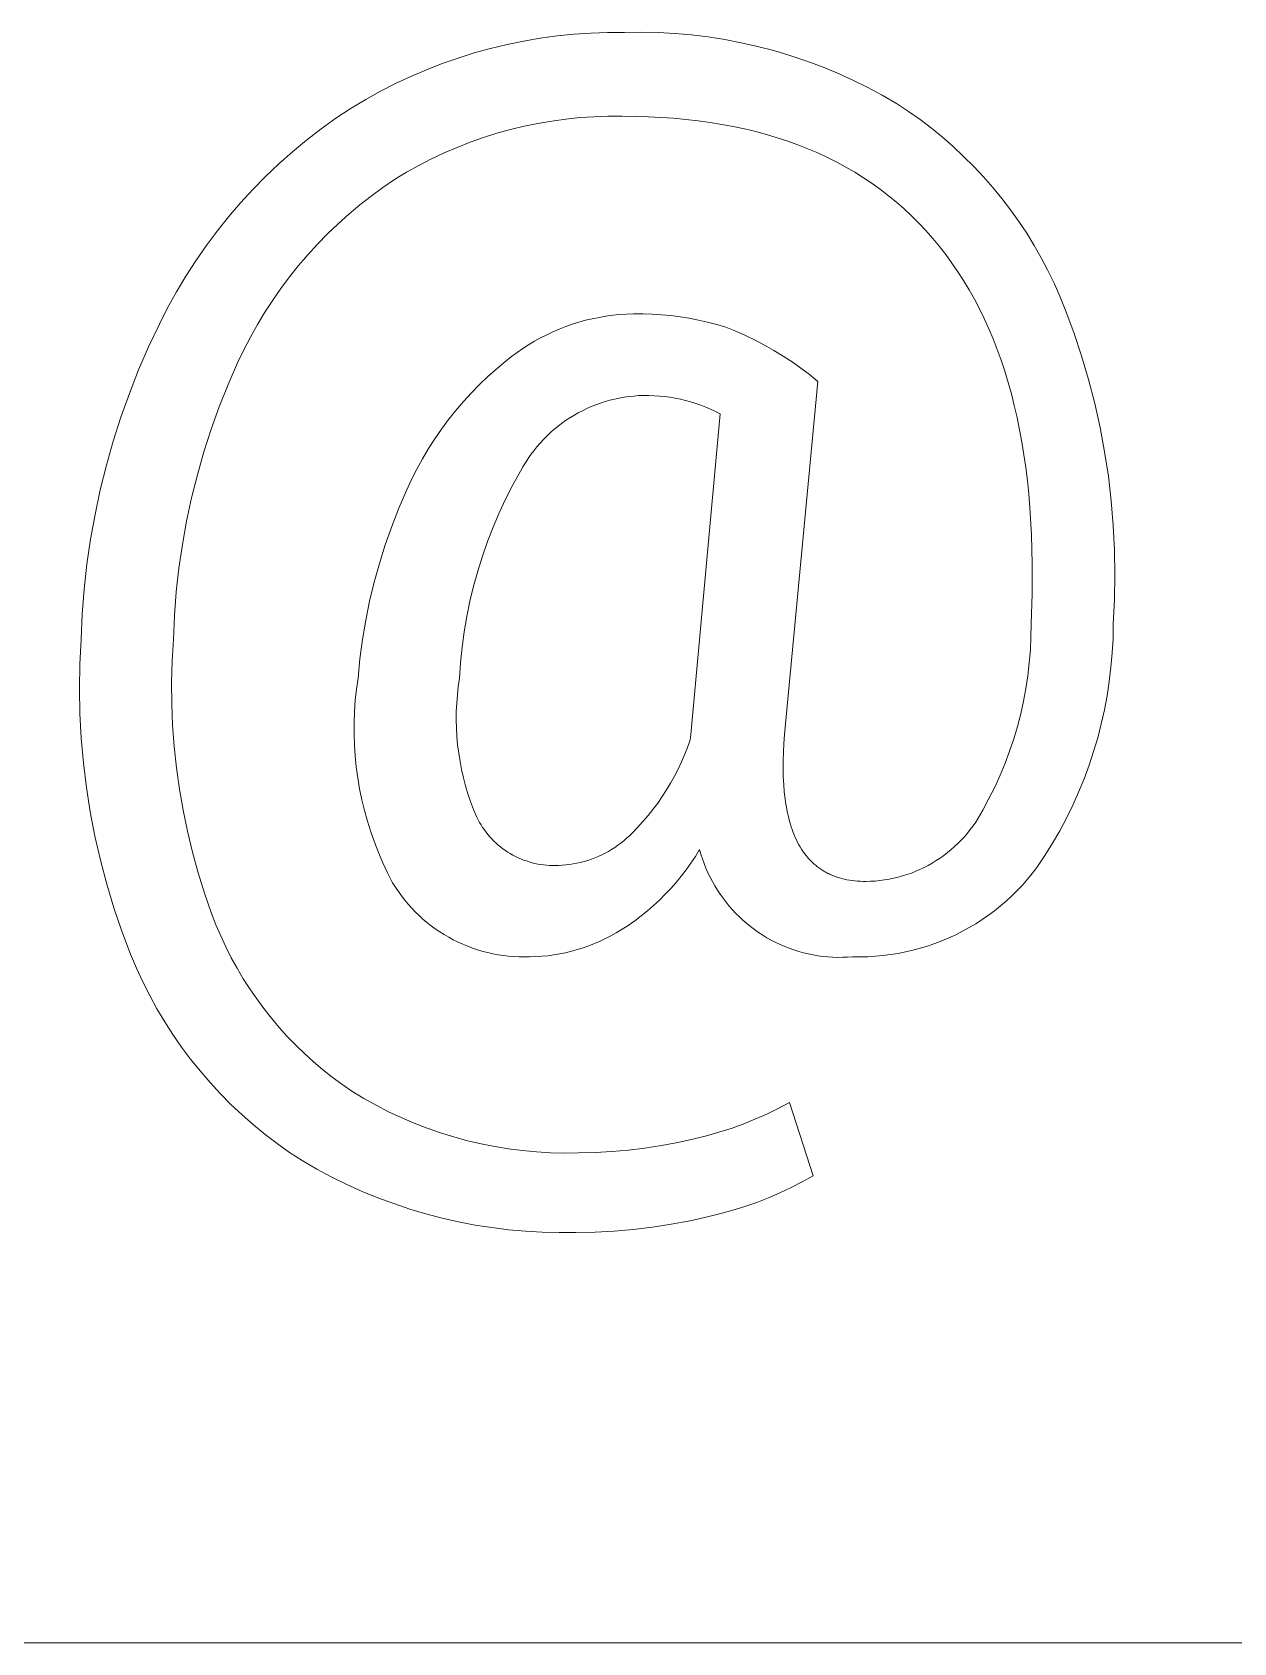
# Model space of a CAD drawing. Header units: millimetres. Extents: x 373 to 3451, y -552 to 1598.
# Drawn here: x 2539.7 to 2577.5, y -379.9 to -329.3 of the extents above; entities that cross this region are included whole.
import ezdxf

# ---------------------------------------------------------------- set-up
doc = ezdxf.new("R2010")
doc.units = ezdxf.units.MM
doc.header["$MEASUREMENT"] = 0
doc.layers.add('Domyślny', color=7, linetype='Continuous', true_color=0x000000)

msp = doc.modelspace()

# ---------------------------------------------------------------- linework, layer by layer
at = {"layer": 'Domyślny', "color": 18, "lineweight": 15, "true_color": 0x000000}
for p, q in [((2555.671, -329.458), (2556.198, -329.385)), ((2556.198, -329.385), (2556.726, -329.331)), ((2556.726, -329.331), (2557.256, -329.294)), ((2557.256, -329.294), (2557.787, -329.276)), ((2557.787, -329.276), (2558.319, -329.275)), ((2558.319, -329.275), (2558.845, -329.268)), ((2558.845, -329.268), (2559.372, -329.279)), ((2559.372, -329.279), (2559.898, -329.308)), ((2559.898, -329.308), (2560.423, -329.354)), ((2560.423, -329.354), (2560.945, -329.418)), ((2560.945, -329.418), (2561.466, -329.499)), ((2553.091, -330.08), (2553.598, -329.921)), ((2553.598, -329.921), (2554.11, -329.779)), ((2554.11, -329.779), (2554.627, -329.654)), ((2554.627, -329.654), (2555.147, -329.547)), ((2555.147, -329.547), (2555.671, -329.458)), ((2561.466, -329.499), (2561.983, -329.598)), ((2561.983, -329.598), (2562.497, -329.714)), ((2562.497, -329.714), (2563.007, -329.847)), ((2563.007, -329.847), (2563.512, -329.998)), ((2551.606, -330.657), (2552.095, -330.448)), ((2552.095, -330.448), (2552.59, -330.255)), ((2552.59, -330.255), (2553.091, -330.08)), ((2563.512, -329.998), (2564.011, -330.165)), ((2564.011, -330.165), (2564.505, -330.348)), ((2564.505, -330.348), (2564.992, -330.549)), ((2550.651, -331.123), (2551.125, -330.882)), ((2551.125, -330.882), (2551.606, -330.657)), ((2564.992, -330.549), (2565.472, -330.765)), ((2565.472, -330.765), (2565.945, -330.997)), ((2549.73, -331.652), (2550.186, -331.38)), ((2550.186, -331.38), (2550.651, -331.123)), ((2565.945, -330.997), (2566.41, -331.245)), ((2566.41, -331.245), (2566.866, -331.509)), ((2548.786, -332.306), (2549.252, -331.971)), ((2549.252, -331.971), (2549.73, -331.652)), ((2556.911, -331.953), (2556.471, -331.998)), ((2557.352, -331.923), (2556.911, -331.953)), ((2557.794, -331.908), (2557.352, -331.923)), ((2558.237, -331.908), (2557.794, -331.908)), ((2558.652, -331.912), (2558.237, -331.908)), ((2559.061, -331.924), (2558.652, -331.912)), ((2559.463, -331.944), (2559.061, -331.924)), ((2559.858, -331.972), (2559.463, -331.944)), ((2560.247, -332.008), (2559.858, -331.972)), ((2566.866, -331.509), (2567.239, -331.755)), ((2567.239, -331.755), (2567.604, -332.015)), ((2548.331, -332.657), (2548.786, -332.306)), ((2554.308, -332.445), (2553.886, -332.578)), ((2554.734, -332.326), (2554.308, -332.445)), ((2555.164, -332.222), (2554.734, -332.326)), ((2555.597, -332.133), (2555.164, -332.222)), ((2556.033, -332.058), (2555.597, -332.133)), ((2556.471, -331.998), (2556.033, -332.058)), ((2560.629, -332.052), (2560.247, -332.008)), ((2561.004, -332.104), (2560.629, -332.052)), ((2561.373, -332.164), (2561.004, -332.104)), ((2561.735, -332.232), (2561.373, -332.164)), ((2562.09, -332.308), (2561.735, -332.232)), ((2562.438, -332.392), (2562.09, -332.308)), ((2562.78, -332.484), (2562.438, -332.392)), ((2567.604, -332.015), (2567.96, -332.286)), ((2567.96, -332.286), (2568.307, -332.568)), ((2547.889, -333.023), (2548.331, -332.657)), ((2553.057, -332.886), (2552.651, -333.061)), ((2553.469, -332.725), (2553.057, -332.886)), ((2553.886, -332.578), (2553.469, -332.725)), ((2563.115, -332.583), (2562.78, -332.484)), ((2563.443, -332.691), (2563.115, -332.583)), ((2563.765, -332.807), (2563.443, -332.691)), ((2564.08, -332.931), (2563.765, -332.807)), ((2564.388, -333.063), (2564.08, -332.931)), ((2568.307, -332.568), (2568.644, -332.863)), ((2568.644, -332.863), (2568.971, -333.168)), ((2547.043, -333.799), (2547.459, -333.404)), ((2547.459, -333.404), (2547.889, -333.023)), ((2551.858, -333.453), (2551.472, -333.668)), ((2552.251, -333.25), (2551.858, -333.453)), ((2552.651, -333.061), (2552.251, -333.25)), ((2564.689, -333.202), (2564.388, -333.063)), ((2564.984, -333.35), (2564.689, -333.202)), ((2565.272, -333.506), (2564.984, -333.35)), ((2568.971, -333.168), (2569.288, -333.484)), ((2569.288, -333.484), (2569.594, -333.81)), ((2546.64, -334.208), (2547.043, -333.799)), ((2551.093, -333.897), (2550.72, -334.151)), ((2551.472, -333.668), (2551.093, -333.897)), ((2565.554, -333.67), (2565.272, -333.506)), ((2565.829, -333.841), (2565.554, -333.67)), ((2566.097, -334.021), (2565.829, -333.841)), ((2569.594, -333.81), (2569.889, -334.147)), ((2546.251, -334.631), (2546.64, -334.208)), ((2550.355, -334.418), (2549.999, -334.697)), ((2550.72, -334.151), (2550.355, -334.418)), ((2566.358, -334.209), (2566.097, -334.021)), ((2566.613, -334.404), (2566.358, -334.209)), ((2566.861, -334.608), (2566.613, -334.404)), ((2569.889, -334.147), (2570.173, -334.493)), ((2570.173, -334.493), (2570.445, -334.848)), ((2545.877, -335.067), (2546.251, -334.631)), ((2549.653, -334.987), (2549.317, -335.289)), ((2549.999, -334.697), (2549.653, -334.987)), ((2567.102, -334.82), (2566.861, -334.608)), ((2567.337, -335.039), (2567.102, -334.82)), ((2570.445, -334.848), (2570.704, -335.213)), ((2545.175, -335.975), (2545.518, -335.515)), ((2545.518, -335.515), (2545.877, -335.067)), ((2549.317, -335.289), (2548.99, -335.601)), ((2567.565, -335.267), (2567.337, -335.039)), ((2567.786, -335.503), (2567.565, -335.267)), ((2568.001, -335.746), (2567.786, -335.503)), ((2570.704, -335.213), (2570.952, -335.585)), ((2544.848, -336.447), (2545.175, -335.975)), ((2548.674, -335.924), (2548.369, -336.258)), ((2548.99, -335.601), (2548.674, -335.924)), ((2568.209, -335.998), (2568.001, -335.746)), ((2568.41, -336.256), (2568.209, -335.998)), ((2570.952, -335.585), (2571.187, -335.966)), ((2571.187, -335.966), (2571.409, -336.355)), ((2544.536, -336.93), (2544.848, -336.447)), ((2548.369, -336.258), (2548.075, -336.601)), ((2568.604, -336.522), (2568.41, -336.256)), ((2568.79, -336.794), (2568.604, -336.522)), ((2571.409, -336.355), (2571.618, -336.75)), ((2544.242, -337.422), (2544.536, -336.93)), ((2547.793, -336.954), (2547.523, -337.316)), ((2548.075, -336.601), (2547.793, -336.954)), ((2568.97, -337.074), (2568.79, -336.794)), ((2571.618, -336.75), (2571.814, -337.153)), ((2543.964, -337.925), (2544.242, -337.422)), ((2547.523, -337.316), (2547.264, -337.686)), ((2569.142, -337.362), (2568.97, -337.074)), ((2569.307, -337.656), (2569.142, -337.362)), ((2571.814, -337.153), (2571.996, -337.561)), ((2543.704, -338.437), (2543.964, -337.925)), ((2547.264, -337.686), (2547.018, -338.065)), ((2569.465, -337.958), (2569.307, -337.656)), ((2569.616, -338.267), (2569.465, -337.958)), ((2571.996, -337.561), (2572.165, -337.976)), ((2572.165, -337.976), (2572.433, -338.704)), ((2543.366, -339.153), (2543.704, -338.437)), ((2546.785, -338.452), (2546.565, -338.847)), ((2547.018, -338.065), (2546.785, -338.452)), ((2556.268, -338.594), (2556.471, -338.516)), ((2556.471, -338.516), (2556.676, -338.444)), ((2556.676, -338.444), (2556.883, -338.379)), ((2556.883, -338.379), (2557.092, -338.321)), ((2557.092, -338.321), (2557.303, -338.271)), ((2557.303, -338.271), (2557.516, -338.227)), ((2557.516, -338.227), (2557.73, -338.191)), ((2557.73, -338.191), (2557.945, -338.162)), ((2557.945, -338.162), (2558.162, -338.141)), ((2558.162, -338.141), (2558.378, -338.126)), ((2558.378, -338.126), (2558.595, -338.119)), ((2558.595, -338.119), (2558.89, -338.119)), ((2558.89, -338.119), (2559.184, -338.127)), ((2559.184, -338.127), (2559.478, -338.146)), ((2559.478, -338.146), (2559.771, -338.174)), ((2559.771, -338.174), (2560.063, -338.211)), ((2560.063, -338.211), (2560.353, -338.258)), ((2560.353, -338.258), (2560.642, -338.314)), ((2560.642, -338.314), (2560.929, -338.38)), ((2560.929, -338.38), (2561.214, -338.455)), ((2561.214, -338.455), (2561.496, -338.539)), ((2561.496, -338.539), (2561.809, -338.665)), ((2569.759, -338.584), (2569.616, -338.267)), ((2546.565, -338.847), (2546.357, -339.248)), ((2555.302, -339.088), (2555.489, -338.976)), ((2555.489, -338.976), (2555.679, -338.871)), ((2555.679, -338.871), (2555.872, -338.772)), ((2555.872, -338.772), (2556.069, -338.68)), ((2556.069, -338.68), (2556.268, -338.594)), ((2561.809, -338.665), (2562.117, -338.8)), ((2562.117, -338.8), (2562.421, -338.946)), ((2562.421, -338.946), (2562.719, -339.102)), ((2569.896, -338.907), (2569.759, -338.584)), ((2570.025, -339.238), (2569.896, -338.907)), ((2572.433, -338.704), (2572.677, -339.44)), ((2543.052, -339.879), (2543.366, -339.153)), ((2546.357, -339.248), (2546.163, -339.657)), ((2554.598, -339.595), (2554.768, -339.459)), ((2554.768, -339.459), (2554.942, -339.329)), ((2554.942, -339.329), (2555.12, -339.205)), ((2555.12, -339.205), (2555.302, -339.088)), ((2562.719, -339.102), (2563.012, -339.268)), ((2563.012, -339.268), (2563.3, -339.444)), ((2563.3, -339.444), (2563.581, -339.629)), ((2570.147, -339.576), (2570.025, -339.238)), ((2572.677, -339.44), (2572.896, -340.184)), ((2542.762, -340.616), (2543.052, -339.879)), ((2546.163, -339.657), (2545.864, -340.342)), ((2554.036, -340.076), (2554.313, -339.831)), ((2554.313, -339.831), (2554.598, -339.595)), ((2563.581, -339.629), (2563.856, -339.824)), ((2563.856, -339.824), (2564.125, -340.028)), ((2564.125, -340.028), (2564.386, -340.241)), ((2570.262, -339.922), (2570.147, -339.576)), ((2570.369, -340.275), (2570.262, -339.922)), ((2545.864, -340.342), (2545.587, -341.038)), ((2553.508, -340.595), (2553.768, -340.331)), ((2553.768, -340.331), (2554.036, -340.076)), ((2564.386, -340.241), (2563.34, -351.33)), ((2570.47, -340.634), (2570.369, -340.275)), ((2572.896, -340.184), (2573.089, -340.935)), ((2542.496, -341.361), (2542.762, -340.616)), ((2545.587, -341.038), (2545.334, -341.742)), ((2553.018, -341.15), (2553.258, -340.868)), ((2553.258, -340.868), (2553.508, -340.595)), ((2557.272, -341.032), (2557.132, -341.094)), ((2557.415, -340.975), (2557.272, -341.032)), ((2557.559, -340.923), (2557.415, -340.975)), ((2557.705, -340.875), (2557.559, -340.923)), ((2557.853, -340.833), (2557.705, -340.875)), ((2558.001, -340.796), (2557.853, -340.833)), ((2558.151, -340.764), (2558.001, -340.796)), ((2558.302, -340.737), (2558.151, -340.764)), ((2558.454, -340.715), (2558.302, -340.737)), ((2558.607, -340.699), (2558.454, -340.715)), ((2558.76, -340.688), (2558.607, -340.699)), ((2558.913, -340.681), (2558.76, -340.688)), ((2559.08, -340.682), (2558.913, -340.681)), ((2559.246, -340.689), (2559.08, -340.682)), ((2559.413, -340.7), (2559.246, -340.689)), ((2559.578, -340.717), (2559.413, -340.7)), ((2559.744, -340.74), (2559.578, -340.717)), ((2559.908, -340.768), (2559.744, -340.74)), ((2560.071, -340.801), (2559.908, -340.768)), ((2560.234, -340.84), (2560.071, -340.801)), ((2560.394, -340.884), (2560.234, -340.84)), ((2560.554, -340.933), (2560.394, -340.884)), ((2560.711, -340.987), (2560.554, -340.933)), ((2560.867, -341.047), (2560.711, -340.987)), ((2561.021, -341.111), (2560.867, -341.047)), ((2570.563, -341.002), (2570.47, -340.634)), ((2570.65, -341.376), (2570.563, -341.002)), ((2573.089, -340.935), (2573.258, -341.693)), ((2542.255, -342.115), (2542.496, -341.361)), ((2552.567, -341.737), (2552.788, -341.439)), ((2552.788, -341.439), (2553.018, -341.15)), ((2556.341, -341.562), (2556.22, -341.655)), ((2556.466, -341.473), (2556.341, -341.562)), ((2556.594, -341.388), (2556.466, -341.473)), ((2556.725, -341.307), (2556.594, -341.388)), ((2556.858, -341.232), (2556.725, -341.307)), ((2556.994, -341.16), (2556.858, -341.232)), ((2557.132, -341.094), (2556.994, -341.16)), ((2560.399, -351.33), (2561.321, -341.255)), ((2561.172, -341.181), (2561.021, -341.111)), ((2561.321, -341.255), (2561.172, -341.181)), ((2570.729, -341.758), (2570.65, -341.376)), ((2545.334, -341.742), (2545.104, -342.455)), ((2552.158, -342.353), (2552.357, -342.041)), ((2552.357, -342.041), (2552.567, -341.737)), ((2555.767, -342.068), (2555.663, -342.181)), ((2555.875, -341.959), (2555.767, -342.068)), ((2555.986, -341.854), (2555.875, -341.959)), ((2556.101, -341.753), (2555.986, -341.854)), ((2556.22, -341.655), (2556.101, -341.753)), ((2570.801, -342.147), (2570.729, -341.758)), ((2573.258, -341.693), (2573.4, -342.455)), ((2542.039, -342.877), (2542.255, -342.115)), ((2545.104, -342.455), (2544.898, -343.174)), ((2551.97, -342.672), (2552.158, -342.353)), ((2555.374, -342.539), (2555.286, -342.665)), ((2555.466, -342.417), (2555.374, -342.539)), ((2555.562, -342.297), (2555.466, -342.417)), ((2555.663, -342.181), (2555.562, -342.297)), ((2570.866, -342.543), (2570.801, -342.147)), ((2570.923, -342.947), (2570.866, -342.543)), ((2573.4, -342.455), (2573.517, -343.222)), ((2541.849, -343.645), (2542.039, -342.877)), ((2551.627, -343.327), (2551.792, -342.997)), ((2551.792, -342.997), (2551.97, -342.672)), ((2555.049, -343.059), (2554.813, -343.487)), ((2555.124, -342.925), (2555.049, -343.059)), ((2555.203, -342.794), (2555.124, -342.925)), ((2555.286, -342.665), (2555.203, -342.794)), ((2570.974, -343.358), (2570.923, -342.947)), ((2544.898, -343.174), (2544.717, -343.901)), ((2551.472, -343.664), (2551.627, -343.327)), ((2554.813, -343.487), (2554.591, -343.923)), ((2571.017, -343.776), (2570.974, -343.358)), ((2573.517, -343.222), (2573.608, -343.992)), ((2541.683, -344.419), (2541.849, -343.645)), ((2544.717, -343.901), (2544.56, -344.632)), ((2551.229, -344.226), (2551.472, -343.664)), ((2554.591, -343.923), (2554.384, -344.366)), ((2571.054, -344.201), (2571.017, -343.776)), ((2573.608, -343.992), (2573.673, -344.765)), ((2541.544, -345.198), (2541.683, -344.419)), ((2551.005, -344.797), (2551.229, -344.226)), ((2554.384, -344.366), (2554.191, -344.816)), ((2571.105, -345.074), (2571.054, -344.201)), ((2544.56, -344.632), (2544.427, -345.369)), ((2550.801, -345.374), (2551.005, -344.797)), ((2554.191, -344.816), (2554.014, -345.272)), ((2571.128, -345.975), (2571.105, -345.074)), ((2573.673, -344.765), (2573.712, -345.54)), ((2541.43, -345.981), (2541.544, -345.198)), ((2544.427, -345.369), (2544.319, -346.11)), ((2550.617, -345.959), (2550.801, -345.374)), ((2554.014, -345.272), (2553.853, -345.733)), ((2573.712, -345.54), (2573.724, -346.316)), ((2541.342, -346.768), (2541.43, -345.981)), ((2544.319, -346.11), (2544.236, -346.854)), ((2550.453, -346.549), (2550.617, -345.959)), ((2553.853, -345.733), (2553.707, -346.2)), ((2571.122, -346.906), (2571.128, -345.975)), ((2550.31, -347.145), (2550.453, -346.549)), ((2553.707, -346.2), (2553.576, -346.671)), ((2573.724, -346.316), (2573.711, -347.091)), ((2541.28, -347.557), (2541.342, -346.768)), ((2544.236, -346.854), (2544.178, -347.6)), ((2550.187, -347.746), (2550.31, -347.145)), ((2553.462, -347.147), (2553.364, -347.626)), ((2553.576, -346.671), (2553.462, -347.147)), ((2571.089, -347.866), (2571.122, -346.906)), ((2573.711, -347.091), (2573.671, -347.866)), ((2541.244, -348.348), (2541.28, -347.557)), ((2544.178, -347.6), (2544.144, -348.348)), ((2553.364, -347.626), (2553.282, -348.108)), ((2550.086, -348.35), (2550.187, -347.746)), ((2553.282, -348.108), (2553.216, -348.593)), ((2571.084, -348.273), (2571.089, -347.866)), ((2573.671, -347.866), (2573.663, -348.318)), ((2541.205, -349.123), (2541.244, -348.348)), ((2544.144, -348.348), (2544.105, -349.02)), ((2550.005, -348.957), (2550.086, -348.35)), ((2553.216, -348.593), (2553.166, -349.079)), ((2571.066, -348.679), (2571.084, -348.273)), ((2573.663, -348.318), (2573.639, -348.769)), ((2541.193, -349.9), (2541.205, -349.123)), ((2544.105, -349.02), (2544.088, -349.694)), ((2549.945, -349.567), (2550.005, -348.957)), ((2553.166, -349.079), (2553.133, -349.567)), ((2570.987, -349.489), (2571.034, -349.085)), ((2571.034, -349.085), (2571.066, -348.679)), ((2573.639, -348.769), (2573.6, -349.219)), ((2549.897, -349.913), (2549.945, -349.567)), ((2553.133, -349.567), (2553.095, -349.827)), ((2570.926, -349.892), (2570.987, -349.489)), ((2573.547, -349.668), (2573.478, -350.115)), ((2573.6, -349.219), (2573.547, -349.668)), ((2541.208, -350.676), (2541.193, -349.9)), ((2544.088, -349.694), (2544.093, -350.367)), ((2549.86, -350.26), (2549.897, -349.913)), ((2553.065, -350.088), (2553.045, -350.349)), ((2553.095, -349.827), (2553.065, -350.088)), ((2570.852, -350.292), (2570.926, -349.892)), ((2573.478, -350.115), (2573.394, -350.559)), ((2541.249, -351.452), (2541.208, -350.676)), ((2544.093, -350.367), (2544.12, -351.04)), ((2549.823, -350.957), (2549.836, -350.608)), ((2549.836, -350.608), (2549.86, -350.26)), ((2553.033, -350.611), (2553.031, -350.873)), ((2553.045, -350.349), (2553.033, -350.611)), ((2570.661, -351.083), (2570.763, -350.689)), ((2570.763, -350.689), (2570.852, -350.292)), ((2573.394, -350.559), (2573.295, -351)), ((2544.12, -351.04), (2544.169, -351.712)), ((2549.822, -351.306), (2549.823, -350.957)), ((2553.031, -350.873), (2553.037, -351.136)), ((2553.037, -351.136), (2553.051, -351.398)), ((2570.545, -351.473), (2570.661, -351.083)), ((2573.295, -351), (2573.182, -351.438)), ((2541.317, -352.225), (2541.249, -351.452)), ((2549.833, -351.655), (2549.822, -351.306)), ((2549.855, -352.003), (2549.833, -351.655)), ((2553.051, -351.398), (2553.075, -351.659)), ((2553.075, -351.659), (2553.107, -351.919)), ((2560.295, -351.739), (2560.379, -351.504)), ((2560.379, -351.504), (2560.399, -351.33)), ((2563.321, -351.615), (2563.307, -351.89)), ((2563.34, -351.33), (2563.321, -351.615)), ((2570.416, -351.859), (2570.545, -351.473)), ((2573.182, -351.438), (2573.054, -351.871)), ((2544.169, -351.712), (2544.24, -352.382)), ((2549.89, -352.351), (2549.855, -352.003)), ((2553.107, -351.919), (2553.149, -352.178)), ((2553.149, -352.178), (2553.198, -352.436)), ((2559.998, -352.423), (2560.105, -352.198)), ((2560.105, -352.198), (2560.204, -351.97)), ((2560.204, -351.97), (2560.295, -351.739)), ((2563.307, -351.89), (2563.3, -352.157)), ((2563.3, -352.157), (2563.3, -352.414)), ((2570.273, -352.24), (2570.416, -351.859)), ((2573.054, -351.871), (2572.911, -352.3)), ((2541.411, -352.996), (2541.317, -352.225)), ((2544.24, -352.382), (2544.333, -353.049)), ((2549.937, -352.697), (2549.89, -352.351)), ((2549.995, -353.041), (2549.937, -352.697)), ((2553.198, -352.436), (2553.257, -352.692)), ((2553.257, -352.692), (2553.324, -352.945)), ((2559.764, -352.862), (2559.885, -352.645)), ((2559.885, -352.645), (2559.998, -352.423)), ((2563.3, -352.414), (2563.306, -352.663)), ((2563.306, -352.663), (2563.318, -352.902)), ((2569.948, -352.986), (2570.117, -352.616)), ((2570.117, -352.616), (2570.273, -352.24)), ((2572.755, -352.724), (2572.584, -353.142)), ((2572.911, -352.3), (2572.755, -352.724)), ((2541.532, -353.763), (2541.411, -352.996)), ((2544.333, -353.049), (2544.447, -353.713)), ((2550.065, -353.383), (2549.995, -353.041)), ((2553.324, -352.945), (2553.399, -353.197)), ((2553.399, -353.197), (2553.483, -353.445)), ((2559.501, -353.284), (2559.636, -353.075)), ((2559.636, -353.075), (2559.764, -352.862)), ((2563.318, -352.902), (2563.337, -353.132)), ((2563.337, -353.132), (2563.362, -353.354)), ((2569.766, -353.35), (2569.948, -352.986)), ((2572.584, -353.142), (2572.399, -353.555)), ((2544.447, -353.713), (2544.584, -354.373)), ((2550.146, -353.722), (2550.065, -353.383)), ((2550.239, -354.059), (2550.146, -353.722)), ((2553.483, -353.445), (2553.575, -353.691)), ((2553.575, -353.691), (2553.676, -353.933)), ((2559.056, -353.883), (2559.211, -353.689)), ((2559.211, -353.689), (2559.359, -353.489)), ((2559.359, -353.489), (2559.501, -353.284)), ((2563.362, -353.354), (2563.377, -353.461)), ((2563.377, -353.461), (2563.393, -353.566)), ((2563.393, -353.566), (2563.412, -353.669)), ((2563.412, -353.669), (2563.431, -353.769)), ((2569.502, -353.836), (2569.572, -353.708)), ((2569.572, -353.708), (2569.766, -353.35)), ((2572.399, -353.555), (2572.2, -353.961)), ((2541.679, -354.526), (2541.532, -353.763)), ((2550.343, -354.392), (2550.239, -354.059)), ((2553.676, -353.933), (2553.718, -354.016)), ((2553.718, -354.016), (2553.763, -354.097)), ((2553.763, -354.097), (2553.81, -354.177)), ((2553.81, -354.177), (2553.86, -354.255)), ((2558.728, -354.257), (2558.895, -354.073)), ((2558.895, -354.073), (2559.056, -353.883)), ((2563.431, -353.769), (2563.453, -353.867)), ((2563.453, -353.867), (2563.476, -353.963)), ((2563.476, -353.963), (2563.501, -354.057)), ((2563.501, -354.057), (2563.527, -354.148)), ((2563.527, -354.148), (2563.555, -354.237)), ((2563.555, -354.237), (2563.584, -354.324)), ((2569.179, -354.32), (2569.266, -354.204)), ((2569.266, -354.204), (2569.349, -354.084)), ((2569.349, -354.084), (2569.428, -353.961)), ((2569.428, -353.961), (2569.502, -353.836)), ((2572.2, -353.961), (2571.988, -354.36)), ((2541.852, -355.283), (2541.679, -354.526)), ((2544.584, -354.373), (2544.742, -355.028)), ((2550.459, -354.721), (2550.343, -354.392)), ((2550.586, -355.046), (2550.459, -354.721)), ((2553.86, -354.255), (2553.913, -354.331)), ((2553.913, -354.331), (2553.969, -354.405)), ((2553.969, -354.405), (2554.027, -354.478)), ((2554.027, -354.478), (2554.087, -354.548)), ((2554.087, -354.548), (2554.15, -354.616)), ((2554.15, -354.616), (2554.215, -354.682)), ((2554.215, -354.682), (2554.283, -354.746)), ((2554.283, -354.746), (2554.352, -354.807)), ((2558.107, -354.817), (2558.201, -354.747)), ((2558.201, -354.747), (2558.294, -354.674)), ((2558.294, -354.674), (2558.383, -354.597)), ((2558.383, -354.597), (2558.47, -354.518)), ((2558.47, -354.518), (2558.554, -354.435)), ((2558.554, -354.435), (2558.728, -354.257)), ((2563.584, -354.324), (2563.615, -354.409)), ((2563.615, -354.409), (2563.648, -354.491)), ((2563.648, -354.491), (2563.683, -354.571)), ((2563.683, -354.571), (2563.719, -354.649)), ((2563.719, -354.649), (2563.756, -354.725)), ((2563.756, -354.725), (2563.795, -354.798)), ((2568.793, -354.756), (2568.895, -354.652)), ((2568.895, -354.652), (2568.994, -354.545)), ((2568.994, -354.545), (2569.088, -354.434)), ((2569.088, -354.434), (2569.179, -354.32)), ((2571.988, -354.36), (2571.763, -354.752)), ((2544.742, -355.028), (2544.921, -355.677)), ((2550.724, -355.367), (2550.586, -355.046)), ((2554.352, -354.807), (2554.424, -354.866)), ((2554.424, -354.866), (2554.497, -354.923)), ((2554.497, -354.923), (2554.573, -354.977)), ((2554.573, -354.977), (2554.65, -355.028)), ((2554.65, -355.028), (2554.729, -355.077)), ((2554.729, -355.077), (2554.81, -355.123)), ((2554.81, -355.123), (2554.892, -355.166)), ((2554.892, -355.166), (2554.975, -355.206)), ((2554.975, -355.206), (2555.06, -355.243)), ((2555.06, -355.243), (2555.146, -355.278)), ((2557.163, -355.29), (2557.275, -355.252)), ((2557.275, -355.252), (2557.385, -355.21)), ((2557.385, -355.21), (2557.493, -355.165)), ((2557.493, -355.165), (2557.6, -355.116)), ((2557.6, -355.116), (2557.706, -355.063)), ((2557.706, -355.063), (2557.809, -355.007)), ((2557.809, -355.007), (2557.91, -354.947)), ((2557.91, -354.947), (2558.01, -354.883)), ((2558.01, -354.883), (2558.107, -354.817)), ((2560.543, -355.164), (2560.402, -355.376)), ((2560.676, -354.948), (2560.543, -355.164)), ((2560.718, -355.098), (2560.676, -354.948)), ((2560.766, -355.246), (2560.718, -355.098)), ((2560.818, -355.392), (2560.766, -355.246)), ((2563.795, -354.798), (2563.836, -354.869)), ((2563.836, -354.869), (2563.878, -354.938)), ((2563.878, -354.938), (2563.923, -355.004)), ((2563.923, -355.004), (2563.968, -355.069)), ((2563.968, -355.069), (2564.015, -355.131)), ((2564.015, -355.131), (2564.064, -355.19)), ((2564.064, -355.19), (2564.089, -355.219)), ((2564.089, -355.219), (2564.115, -355.248)), ((2564.115, -355.248), (2564.141, -355.276)), ((2568.109, -355.298), (2568.231, -355.218)), ((2568.231, -355.218), (2568.349, -355.134)), ((2568.349, -355.134), (2568.465, -355.045)), ((2568.465, -355.045), (2568.578, -354.953)), ((2568.578, -354.953), (2568.687, -354.856)), ((2568.687, -354.856), (2568.793, -354.756)), ((2571.524, -355.136), (2571.273, -355.512)), ((2571.763, -354.752), (2571.524, -355.136)), ((2542.051, -356.033), (2541.852, -355.283)), ((2544.921, -355.677), (2545.122, -356.32)), ((2550.872, -355.683), (2550.724, -355.367)), ((2551.032, -355.993), (2550.872, -355.683)), ((2555.146, -355.278), (2555.234, -355.309)), ((2555.234, -355.309), (2555.322, -355.337)), ((2555.322, -355.337), (2555.411, -355.363)), ((2555.411, -355.363), (2555.501, -355.385)), ((2555.501, -355.385), (2555.592, -355.404)), ((2555.592, -355.404), (2555.683, -355.42)), ((2555.683, -355.42), (2555.775, -355.433)), ((2555.775, -355.433), (2555.867, -355.443)), ((2555.867, -355.443), (2555.96, -355.449)), ((2555.96, -355.449), (2556.053, -355.453)), ((2556.053, -355.453), (2556.145, -355.453)), ((2556.145, -355.453), (2556.238, -355.45)), ((2556.238, -355.45), (2556.356, -355.444)), ((2556.356, -355.444), (2556.473, -355.434)), ((2556.473, -355.434), (2556.59, -355.42)), ((2556.59, -355.42), (2556.706, -355.402)), ((2556.706, -355.402), (2556.822, -355.38)), ((2556.822, -355.38), (2556.937, -355.354)), ((2556.937, -355.354), (2557.05, -355.324)), ((2557.05, -355.324), (2557.163, -355.29)), ((2560.255, -355.583), (2560.101, -355.784)), ((2560.402, -355.376), (2560.255, -355.583)), ((2560.876, -355.537), (2560.818, -355.392)), ((2560.938, -355.679), (2560.876, -355.537)), ((2561.006, -355.82), (2560.938, -355.679)), ((2564.141, -355.276), (2564.167, -355.303)), ((2564.167, -355.303), (2564.194, -355.33)), ((2564.194, -355.33), (2564.221, -355.356)), ((2564.221, -355.356), (2564.248, -355.382)), ((2564.248, -355.382), (2564.276, -355.407)), ((2564.276, -355.407), (2564.304, -355.431)), ((2564.304, -355.431), (2564.333, -355.455)), ((2564.333, -355.455), (2564.362, -355.479)), ((2564.362, -355.479), (2564.391, -355.502)), ((2564.391, -355.502), (2564.421, -355.524)), ((2564.421, -355.524), (2564.452, -355.545)), ((2564.452, -355.545), (2564.482, -355.567)), ((2564.482, -355.567), (2564.513, -355.587)), ((2564.513, -355.587), (2564.545, -355.607)), ((2564.545, -355.607), (2564.577, -355.627)), ((2564.577, -355.627), (2564.609, -355.645)), ((2564.609, -355.645), (2564.642, -355.664)), ((2564.642, -355.664), (2564.675, -355.682)), ((2564.675, -355.682), (2564.709, -355.699)), ((2564.709, -355.699), (2564.743, -355.715)), ((2564.743, -355.715), (2564.777, -355.731)), ((2564.777, -355.731), (2564.812, -355.747)), ((2564.812, -355.747), (2564.847, -355.762)), ((2567.052, -355.78), (2567.191, -355.736)), ((2567.191, -355.736), (2567.328, -355.687)), ((2567.328, -355.687), (2567.464, -355.634)), ((2567.464, -355.634), (2567.597, -355.576)), ((2567.597, -355.576), (2567.729, -355.513)), ((2567.729, -355.513), (2567.858, -355.446)), ((2567.858, -355.446), (2567.985, -355.374)), ((2567.985, -355.374), (2568.109, -355.298)), ((2571.127, -355.701), (2570.975, -355.885)), ((2571.273, -355.512), (2571.127, -355.701)), ((2542.276, -356.776), (2542.051, -356.033)), ((2551.119, -356.134), (2551.032, -355.993)), ((2551.212, -356.271), (2551.119, -356.134)), ((2559.772, -356.171), (2559.597, -356.356)), ((2559.939, -355.981), (2559.772, -356.171)), ((2560.101, -355.784), (2559.939, -355.981)), ((2561.078, -355.957), (2561.006, -355.82)), ((2561.154, -356.093), (2561.078, -355.957)), ((2561.235, -356.226), (2561.154, -356.093)), ((2561.321, -356.355), (2561.235, -356.226)), ((2564.847, -355.762), (2564.882, -355.776)), ((2564.882, -355.776), (2564.918, -355.79)), ((2564.918, -355.79), (2564.991, -355.816)), ((2564.991, -355.816), (2565.066, -355.84)), ((2565.066, -355.84), (2565.142, -355.861)), ((2565.142, -355.861), (2565.22, -355.88)), ((2565.22, -355.88), (2565.3, -355.897)), ((2565.3, -355.897), (2565.381, -355.912)), ((2565.381, -355.912), (2565.464, -355.924)), ((2565.464, -355.924), (2565.549, -355.934)), ((2565.549, -355.934), (2565.635, -355.942)), ((2565.635, -355.942), (2565.722, -355.948)), ((2565.722, -355.948), (2565.812, -355.951)), ((2565.812, -355.951), (2565.903, -355.952)), ((2565.903, -355.952), (2566.048, -355.948)), ((2566.048, -355.948), (2566.194, -355.939)), ((2566.194, -355.939), (2566.339, -355.925)), ((2566.339, -355.925), (2566.483, -355.906)), ((2566.483, -355.906), (2566.627, -355.882)), ((2566.627, -355.882), (2566.77, -355.853)), ((2566.77, -355.853), (2566.911, -355.819)), ((2566.911, -355.819), (2567.052, -355.78)), ((2570.653, -356.238), (2570.482, -356.405)), ((2570.817, -356.064), (2570.653, -356.238)), ((2570.975, -355.885), (2570.817, -356.064)), ((2545.122, -356.32), (2545.344, -356.957)), ((2551.309, -356.405), (2551.212, -356.271)), ((2551.411, -356.536), (2551.309, -356.405)), ((2551.517, -356.663), (2551.411, -356.536)), ((2551.627, -356.786), (2551.517, -356.663)), ((2559.23, -356.707), (2559.038, -356.873)), ((2559.417, -356.535), (2559.23, -356.707)), ((2559.597, -356.356), (2559.417, -356.535)), ((2561.411, -356.482), (2561.321, -356.355)), ((2561.506, -356.606), (2561.411, -356.482)), ((2561.604, -356.726), (2561.506, -356.606)), ((2561.707, -356.843), (2561.604, -356.726)), ((2570.125, -356.722), (2569.939, -356.872)), ((2570.306, -356.567), (2570.125, -356.722)), ((2570.482, -356.405), (2570.306, -356.567)), ((2542.526, -357.512), (2542.276, -356.776)), ((2545.344, -356.957), (2545.481, -357.312)), ((2551.742, -356.906), (2551.627, -356.786)), ((2551.861, -357.021), (2551.742, -356.906)), ((2551.983, -357.133), (2551.861, -357.021)), ((2552.11, -357.239), (2551.983, -357.133)), ((2552.24, -357.342), (2552.11, -357.239)), ((2558.637, -357.185), (2558.429, -357.331)), ((2558.84, -357.033), (2558.637, -357.185)), ((2559.038, -356.873), (2558.84, -357.033)), ((2561.813, -356.957), (2561.707, -356.843)), ((2561.924, -357.066), (2561.813, -356.957)), ((2562.038, -357.172), (2561.924, -357.066)), ((2562.155, -357.274), (2562.038, -357.172)), ((2562.276, -357.372), (2562.155, -357.274)), ((2569.551, -357.151), (2569.35, -357.28)), ((2569.747, -357.014), (2569.551, -357.151)), ((2569.939, -356.872), (2569.747, -357.014)), ((2542.802, -358.238), (2542.526, -357.512)), ((2545.481, -357.312), (2545.63, -357.662)), ((2545.63, -357.662), (2545.791, -358.007)), ((2552.373, -357.44), (2552.24, -357.342)), ((2552.51, -357.533), (2552.373, -357.44)), ((2552.65, -357.622), (2552.51, -357.533)), ((2552.793, -357.706), (2552.65, -357.622)), ((2552.939, -357.785), (2552.793, -357.706)), ((2553.087, -357.858), (2552.939, -357.785)), ((2557.719, -357.749), (2557.547, -357.83)), ((2557.888, -357.661), (2557.719, -357.749)), ((2558.054, -357.568), (2557.888, -357.661)), ((2558.216, -357.469), (2558.054, -357.568)), ((2558.429, -357.331), (2558.216, -357.469)), ((2562.401, -357.466), (2562.276, -357.372)), ((2562.528, -357.555), (2562.401, -357.466)), ((2562.658, -357.64), (2562.528, -357.555)), ((2562.791, -357.72), (2562.658, -357.64)), ((2562.927, -357.796), (2562.791, -357.72)), ((2568.505, -357.726), (2568.285, -357.819)), ((2568.722, -357.625), (2568.505, -357.726)), ((2568.935, -357.517), (2568.722, -357.625)), ((2569.144, -357.402), (2568.935, -357.517)), ((2569.35, -357.28), (2569.144, -357.402)), ((2542.986, -358.677), (2542.802, -358.238)), ((2545.791, -358.007), (2545.963, -358.347)), ((2553.238, -357.927), (2553.087, -357.858)), ((2553.391, -357.99), (2553.238, -357.927)), ((2553.546, -358.048), (2553.391, -357.99)), ((2553.703, -358.101), (2553.546, -358.048)), ((2553.862, -358.148), (2553.703, -358.101)), ((2554.022, -358.189), (2553.862, -358.148)), ((2554.184, -358.225), (2554.022, -358.189)), ((2554.346, -358.256), (2554.184, -358.225)), ((2554.51, -358.281), (2554.346, -358.256)), ((2554.675, -358.3), (2554.51, -358.281)), ((2555.905, -358.284), (2555.716, -358.303)), ((2556.094, -358.259), (2555.905, -358.284)), ((2556.281, -358.228), (2556.094, -358.259)), ((2556.467, -358.19), (2556.281, -358.228)), ((2556.652, -358.146), (2556.467, -358.19)), ((2556.835, -358.095), (2556.652, -358.146)), ((2557.017, -358.038), (2556.835, -358.095)), ((2557.196, -357.975), (2557.017, -358.038)), ((2557.373, -357.906), (2557.196, -357.975)), ((2557.547, -357.83), (2557.373, -357.906)), ((2563.066, -357.867), (2562.927, -357.796)), ((2563.206, -357.934), (2563.066, -357.867)), ((2563.349, -357.995), (2563.206, -357.934)), ((2563.494, -358.052), (2563.349, -357.995)), ((2563.641, -358.104), (2563.494, -358.052)), ((2563.789, -358.15), (2563.641, -358.104)), ((2563.939, -358.192), (2563.789, -358.15)), ((2564.091, -358.228), (2563.939, -358.192)), ((2564.243, -358.26), (2564.091, -358.228)), ((2564.396, -358.286), (2564.243, -358.26)), ((2564.551, -358.306), (2564.396, -358.286)), ((2566.437, -358.282), (2566.199, -358.304)), ((2566.674, -358.252), (2566.437, -358.282)), ((2566.91, -358.214), (2566.674, -358.252)), ((2567.144, -358.168), (2566.91, -358.214)), ((2567.377, -358.114), (2567.144, -358.168)), ((2567.608, -358.052), (2567.377, -358.114)), ((2567.836, -357.982), (2567.608, -358.052)), ((2568.062, -357.904), (2567.836, -357.982)), ((2568.285, -357.819), (2568.062, -357.904)), ((2543.186, -359.11), (2542.986, -358.677)), ((2545.963, -358.347), (2546.146, -358.68)), ((2546.146, -358.68), (2546.34, -359.008)), ((2554.84, -358.313), (2554.675, -358.3)), ((2555.005, -358.321), (2554.84, -358.313)), ((2555.171, -358.323), (2555.005, -358.321)), ((2555.336, -358.32), (2555.171, -358.323)), ((2555.526, -358.314), (2555.336, -358.32)), ((2555.716, -358.303), (2555.526, -358.314)), ((2564.705, -358.322), (2564.551, -358.306)), ((2564.861, -358.332), (2564.705, -358.322)), ((2565.016, -358.337), (2564.861, -358.332)), ((2565.172, -358.336), (2565.016, -358.337)), ((2565.327, -358.331), (2565.172, -358.336)), ((2565.482, -358.32), (2565.327, -358.331)), ((2565.721, -358.323), (2565.482, -358.32)), ((2565.96, -358.317), (2565.721, -358.323)), ((2566.199, -358.304), (2565.96, -358.317)), ((2543.4, -359.535), (2543.186, -359.11)), ((2546.34, -359.008), (2546.545, -359.329)), ((2543.629, -359.952), (2543.4, -359.535)), ((2546.545, -359.329), (2546.761, -359.643)), ((2546.761, -359.643), (2546.987, -359.949)), ((2543.873, -360.362), (2543.629, -359.952)), ((2546.987, -359.949), (2547.222, -360.248)), ((2547.222, -360.248), (2547.468, -360.539)), ((2544.13, -360.763), (2543.873, -360.362)), ((2544.402, -361.154), (2544.13, -360.763)), ((2547.468, -360.539), (2547.723, -360.821)), ((2544.687, -361.536), (2544.402, -361.154)), ((2547.723, -360.821), (2547.988, -361.095)), ((2547.988, -361.095), (2548.261, -361.361)), ((2544.985, -361.907), (2544.687, -361.536)), ((2548.261, -361.361), (2548.543, -361.616)), ((2548.543, -361.616), (2548.833, -361.863)), ((2545.295, -362.268), (2544.985, -361.907)), ((2545.619, -362.618), (2545.295, -362.268)), ((2548.833, -361.863), (2549.131, -362.099)), ((2549.131, -362.099), (2549.437, -362.326)), ((2549.437, -362.326), (2549.751, -362.542)), ((2545.954, -362.957), (2545.619, -362.618)), ((2549.751, -362.542), (2550.128, -362.77)), ((2550.128, -362.77), (2550.512, -362.985)), ((2546.3, -363.284), (2545.954, -362.957)), ((2546.658, -363.598), (2546.3, -363.284)), ((2550.512, -362.985), (2550.904, -363.186)), ((2550.904, -363.186), (2551.303, -363.373)), ((2562.416, -363.425), (2562.785, -363.263)), ((2562.785, -363.263), (2563.148, -363.088)), ((2563.148, -363.088), (2563.504, -362.901)), ((2563.504, -362.901), (2564.242, -365.197)), ((2547.027, -363.9), (2546.658, -363.598)), ((2551.303, -363.373), (2551.708, -363.547)), ((2551.708, -363.547), (2552.119, -363.706)), ((2552.119, -363.706), (2552.535, -363.851)), ((2552.535, -363.851), (2552.956, -363.981)), ((2560.893, -363.942), (2561.28, -363.833)), ((2561.28, -363.833), (2561.663, -363.71)), ((2561.663, -363.71), (2562.042, -363.574)), ((2562.042, -363.574), (2562.416, -363.425)), ((2547.406, -364.188), (2547.027, -363.9)), ((2547.795, -364.464), (2547.406, -364.188)), ((2552.956, -363.981), (2553.381, -364.097)), ((2553.381, -364.097), (2553.81, -364.197)), ((2553.81, -364.197), (2554.242, -364.283)), ((2554.242, -364.283), (2554.677, -364.354)), ((2554.677, -364.354), (2555.114, -364.409)), ((2558.44, -364.394), (2558.96, -364.331)), ((2558.96, -364.331), (2559.477, -364.25)), ((2559.477, -364.25), (2559.991, -364.153)), ((2559.991, -364.153), (2560.502, -364.039)), ((2560.502, -364.039), (2560.893, -363.942)), ((2548.193, -364.725), (2547.795, -364.464)), ((2548.652, -364.99), (2548.193, -364.725)), ((2555.114, -364.409), (2555.553, -364.45)), ((2555.553, -364.45), (2555.992, -364.475)), ((2555.992, -364.475), (2556.433, -364.485)), ((2556.433, -364.485), (2556.873, -364.479)), ((2556.873, -364.479), (2557.397, -364.468)), ((2557.397, -364.468), (2557.919, -364.44)), ((2557.919, -364.44), (2558.44, -364.394)), ((2549.12, -365.239), (2548.652, -364.99)), ((2549.595, -365.472), (2549.12, -365.239)), ((2564.242, -365.197), (2563.9, -365.389)), ((2550.079, -365.69), (2549.595, -365.472)), ((2550.569, -365.891), (2550.079, -365.69)), ((2563.196, -365.737), (2562.835, -365.893)), ((2563.551, -365.569), (2563.196, -365.737)), ((2563.9, -365.389), (2563.551, -365.569)), ((2551.066, -366.076), (2550.569, -365.891)), ((2551.568, -366.244), (2551.066, -366.076)), ((2552.076, -366.395), (2551.568, -366.244)), ((2561.345, -366.387), (2560.963, -366.478)), ((2561.724, -366.283), (2561.345, -366.387)), ((2562.099, -366.166), (2561.724, -366.283)), ((2562.469, -366.036), (2562.099, -366.166)), ((2562.835, -365.893), (2562.469, -366.036)), ((2552.588, -366.53), (2552.076, -366.395)), ((2553.105, -366.647), (2552.588, -366.53)), ((2553.626, -366.747), (2553.105, -366.647)), ((2554.149, -366.83), (2553.626, -366.747)), ((2554.675, -366.895), (2554.149, -366.83)), ((2558.593, -366.889), (2557.994, -366.94)), ((2559.191, -366.817), (2558.593, -366.889)), ((2559.785, -366.724), (2559.191, -366.817)), ((2560.376, -366.611), (2559.785, -366.724)), ((2560.963, -366.478), (2560.376, -366.611)), ((2555.203, -366.943), (2554.675, -366.895)), ((2555.732, -366.973), (2555.203, -366.943)), ((2556.262, -366.985), (2555.732, -366.973)), ((2556.791, -366.98), (2556.262, -366.985)), ((2557.393, -366.97), (2556.791, -366.98)), ((2557.994, -366.94), (2557.393, -366.97)), ((2287.644, -379.874), (3450.742, -379.874))]:
    msp.add_line(p, q, dxfattribs=at)

doc.saveas('drawing.dxf')
